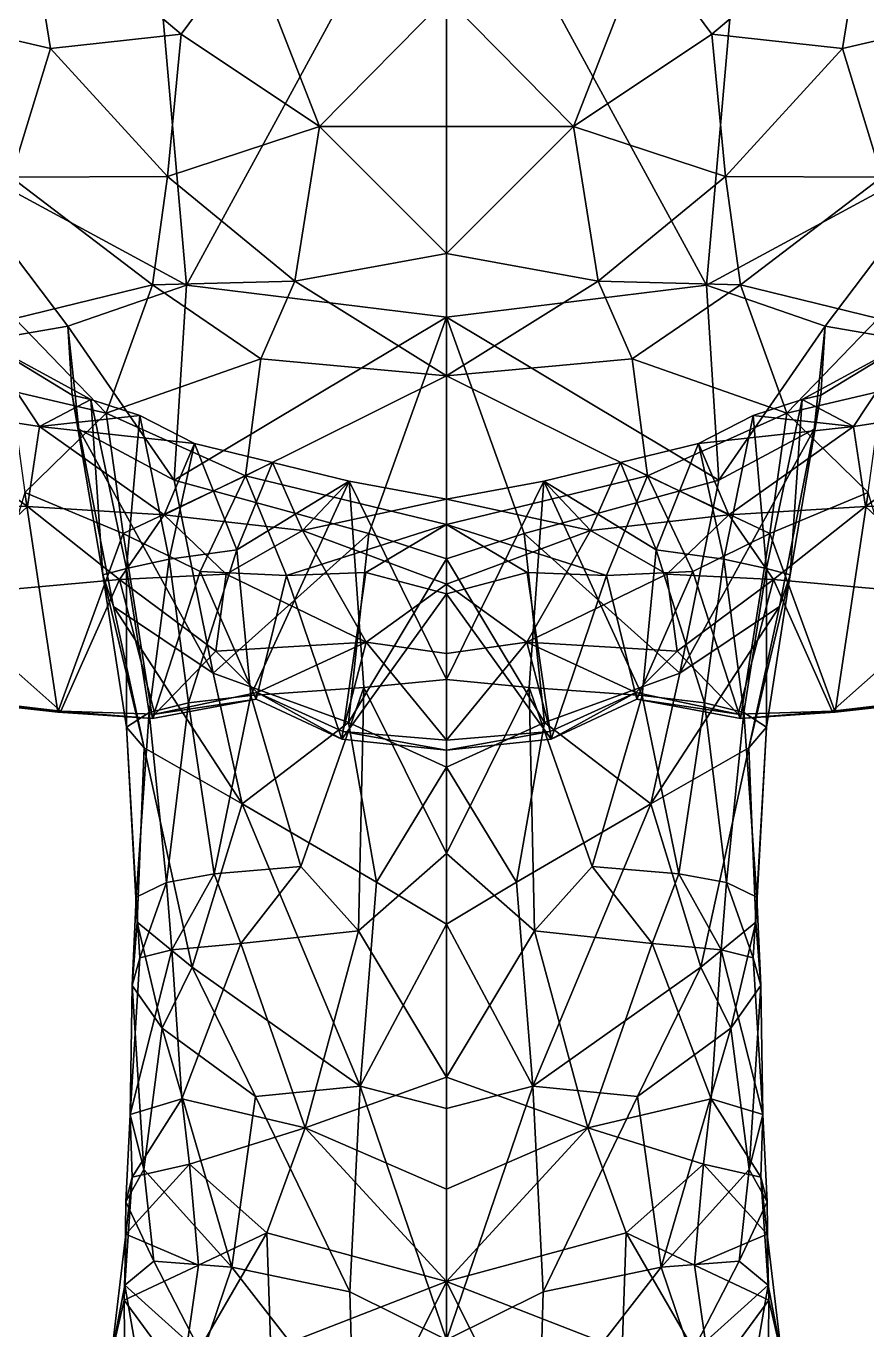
# Model space of a CAD drawing. Extents: x -0.35 to 0.35, y -0.7 to 0.63.
# Drawn here: x -0.0841 to 0.0841, y -0.4748 to -0.214 of the extents above; entities that cross this region are included whole.
import ezdxf

# ---------------------------------------------------------------- set-up
doc = ezdxf.new("R2010")
doc.units = 0
doc.layers.add('TORTOISE$LWO', color=1, linetype='CONTINUOUS')

msp = doc.modelspace()

# ---------------------------------------------------------------- linework, layer by layer
at = {"layer": 'TORTOISE$LWO'}
for points in [[(-0.10266, -0.23844, 0.26865), (-0.13379, -0.14925, 0.21546), (-0.06068, -0.1669, 0.19473)], [(0.13379, -0.14925, 0.21546), (0.10266, -0.23844, 0.26865), (0.06068, -0.1669, 0.19473)], [(-0.06068, -0.1669, 0.19473), (-0.052, -0.26586, 0.25119), (-0.10266, -0.23844, 0.26865)], [(0, -0.17033, 0.18612), (-0.052, -0.26586, 0.25119), (-0.06068, -0.1669, 0.19473)], [(0.052, -0.26586, 0.25119), (0, -0.17033, 0.18612), (0.06068, -0.1669, 0.19473)], [(0.052, -0.26586, 0.25119), (0.06068, -0.1669, 0.19473), (0.10266, -0.23844, 0.26865)], [(0, -0.27225, 0.23874), (-0.052, -0.26586, 0.25119), (0, -0.17033, 0.18612)], [(0.052, -0.26586, 0.25119), (0, -0.27225, 0.23874), (0, -0.17033, 0.18612)], [(-0.08382, -0.18961, 0.64065), (-0.09958, -0.21375, 0.61843), (-0.07915, -0.21852, 0.62466)], [(-0.03964, -0.19754, 0.65269), (-0.08382, -0.18961, 0.64065), (-0.05307, -0.21563, 0.63702)], [(-0.08382, -0.18961, 0.64065), (-0.07915, -0.21852, 0.62466), (-0.05307, -0.21563, 0.63702)], [(0.08382, -0.18961, 0.64065), (0.03964, -0.19754, 0.65269), (0.05307, -0.21563, 0.63702)], [(0.07915, -0.21852, 0.62466), (0.08382, -0.18961, 0.64065), (0.05307, -0.21563, 0.63702)], [(0.09958, -0.21375, 0.61843), (0.08382, -0.18961, 0.64065), (0.07915, -0.21852, 0.62466)], [(-0.03964, -0.19754, 0.65269), (-0.05307, -0.21563, 0.63702), (-0.0254, -0.23411, 0.63404)], [(0, -0.20834, 0.64884), (-0.03964, -0.19754, 0.65269), (-0.0254, -0.23411, 0.63404)], [(0.03964, -0.19754, 0.65269), (0, -0.20834, 0.64884), (0.0254, -0.23411, 0.63404)], [(0.05307, -0.21563, 0.63702), (0.03964, -0.19754, 0.65269), (0.0254, -0.23411, 0.63404)], [(0, -0.23414, 0.63459), (0, -0.20834, 0.64884), (-0.0254, -0.23411, 0.63404)], [(0, -0.20834, 0.64884), (0, -0.23414, 0.63459), (0.0254, -0.23411, 0.63404)], [(-0.07915, -0.21852, 0.62466), (-0.09958, -0.21375, 0.61843), (-0.08702, -0.24424, 0.59881)], [(0.09958, -0.21375, 0.61843), (0.07915, -0.21852, 0.62466), (0.08702, -0.24424, 0.59881)], [(-0.07915, -0.21852, 0.62466), (-0.0558, -0.24414, 0.61752), (-0.05307, -0.21563, 0.63702)], [(-0.05307, -0.21563, 0.63702), (-0.0558, -0.24414, 0.61752), (-0.0254, -0.23411, 0.63404)], [(0.0558, -0.24414, 0.61752), (0.05307, -0.21563, 0.63702), (0.0254, -0.23411, 0.63404)], [(0.0558, -0.24414, 0.61752), (0.07915, -0.21852, 0.62466), (0.05307, -0.21563, 0.63702)], [(-0.0558, -0.24414, 0.61752), (-0.07915, -0.21852, 0.62466), (-0.08702, -0.24424, 0.59881)], [(0.07915, -0.21852, 0.62466), (0.0558, -0.24414, 0.61752), (0.08702, -0.24424, 0.59881)], [(-0.0558, -0.24414, 0.61752), (-0.0303, -0.26506, 0.61557), (-0.0254, -0.23411, 0.63404)], [(-0.0254, -0.23411, 0.63404), (-0.0303, -0.26506, 0.61557), (0, -0.2595, 0.62455)], [(0, -0.23414, 0.63459), (-0.0254, -0.23411, 0.63404), (0, -0.2595, 0.62455)], [(0.0254, -0.23411, 0.63404), (0, -0.23414, 0.63459), (0, -0.2595, 0.62455)], [(0.0303, -0.26506, 0.61557), (0.0254, -0.23411, 0.63404), (0, -0.2595, 0.62455)], [(0.0303, -0.26506, 0.61557), (0.0558, -0.24414, 0.61752), (0.0254, -0.23411, 0.63404)], [(-0.10266, -0.23844, 0.26865), (-0.07569, -0.27407, 0.27434), (-0.09273, -0.27699, 0.32282)], [(-0.052, -0.26586, 0.25119), (-0.07569, -0.27407, 0.27434), (-0.10266, -0.23844, 0.26865)], [(0.07569, -0.27407, 0.27434), (0.052, -0.26586, 0.25119), (0.10266, -0.23844, 0.26865)], [(0.07569, -0.27407, 0.27434), (0.10266, -0.23844, 0.26865), (0.09273, -0.27699, 0.32282)], [(-0.08702, -0.24424, 0.59881), (-0.05879, -0.2658, 0.59727), (-0.0558, -0.24414, 0.61752)], [(-0.08628, -0.27251, 0.56502), (-0.05879, -0.2658, 0.59727), (-0.08702, -0.24424, 0.59881)], [(-0.05879, -0.2658, 0.59727), (-0.0303, -0.26506, 0.61557), (-0.0558, -0.24414, 0.61752)], [(0.0303, -0.26506, 0.61557), (0.05879, -0.2658, 0.59727), (0.0558, -0.24414, 0.61752)], [(0.05879, -0.2658, 0.59727), (0.08702, -0.24424, 0.59881), (0.0558, -0.24414, 0.61752)], [(0.05879, -0.2658, 0.59727), (0.08628, -0.27251, 0.56502), (0.08702, -0.24424, 0.59881)], [(0, -0.28401, 0.60489), (0, -0.2595, 0.62455), (-0.0303, -0.26506, 0.61557)], [(0, -0.2595, 0.62455), (0, -0.28401, 0.60489), (0.0303, -0.26506, 0.61557)], [(-0.06802, -0.29144, 0.56329), (-0.05879, -0.2658, 0.59727), (-0.08628, -0.27251, 0.56502)], [(-0.07569, -0.27407, 0.27434), (-0.052, -0.26586, 0.25119), (-0.05447, -0.30484, 0.26212)], [(-0.05879, -0.2658, 0.59727), (-0.06802, -0.29144, 0.56329), (-0.03713, -0.28058, 0.59886)], [(-0.05879, -0.2658, 0.59727), (-0.03713, -0.28058, 0.59886), (-0.0303, -0.26506, 0.61557)], [(-0.052, -0.26586, 0.25119), (0, -0.27225, 0.23874), (-0.05447, -0.30484, 0.26212)], [(-0.03713, -0.28058, 0.59886), (0, -0.28401, 0.60489), (-0.0303, -0.26506, 0.61557)], [(0, -0.28401, 0.60489), (0.03713, -0.28058, 0.59886), (0.0303, -0.26506, 0.61557)], [(0, -0.27225, 0.23874), (0.052, -0.26586, 0.25119), (0.05447, -0.30484, 0.26212)], [(0.03713, -0.28058, 0.59886), (0.05879, -0.2658, 0.59727), (0.0303, -0.26506, 0.61557)], [(0.06802, -0.29144, 0.56329), (0.05879, -0.2658, 0.59727), (0.03713, -0.28058, 0.59886)], [(0.052, -0.26586, 0.25119), (0.07569, -0.27407, 0.27434), (0.05447, -0.30484, 0.26212)], [(0.05879, -0.2658, 0.59727), (0.06802, -0.29144, 0.56329), (0.08628, -0.27251, 0.56502)], [(-0.08712, -0.28695, 0.54735), (-0.06802, -0.29144, 0.56329), (-0.08628, -0.27251, 0.56502)], [(-0.01556, -0.3155, 0.24937), (-0.05447, -0.30484, 0.26212), (0, -0.27225, 0.23874)], [(0, -0.32055, 0.24472), (-0.01556, -0.3155, 0.24937), (0, -0.27225, 0.23874)], [(0.01556, -0.3155, 0.24937), (0, -0.32055, 0.24472), (0, -0.27225, 0.23874)], [(0.05447, -0.30484, 0.26212), (0.01556, -0.3155, 0.24937), (0, -0.27225, 0.23874)], [(0.06802, -0.29144, 0.56329), (0.08712, -0.28695, 0.54735), (0.08628, -0.27251, 0.56502)], [(-0.07569, -0.27407, 0.27434), (-0.07483, -0.28783, 0.30628), (-0.09273, -0.27699, 0.32282)], [(-0.07483, -0.28783, 0.30628), (-0.07569, -0.27407, 0.27434), (-0.07354, -0.29462, 0.28386)], [(-0.07354, -0.29462, 0.28386), (-0.07569, -0.27407, 0.27434), (-0.05447, -0.30484, 0.26212)], [(0.07569, -0.27407, 0.27434), (0.07354, -0.29462, 0.28386), (0.05447, -0.30484, 0.26212)], [(0.07569, -0.27407, 0.27434), (0.07483, -0.28783, 0.30628), (0.07354, -0.29462, 0.28386)], [(0.07483, -0.28783, 0.30628), (0.07569, -0.27407, 0.27434), (0.09273, -0.27699, 0.32282)], [(-0.11224, -0.28939, 0.41457), (-0.09273, -0.27699, 0.32282), (-0.08139, -0.29409, 0.37698)], [(-0.09273, -0.27699, 0.32282), (-0.07109, -0.2887, 0.33071), (-0.08139, -0.29409, 0.37698)], [(-0.07483, -0.28783, 0.30628), (-0.07109, -0.2887, 0.33071), (-0.09273, -0.27699, 0.32282)], [(0.07109, -0.2887, 0.33071), (0.09273, -0.27699, 0.32282), (0.08139, -0.29409, 0.37698)], [(0.07109, -0.2887, 0.33071), (0.07483, -0.28783, 0.30628), (0.09273, -0.27699, 0.32282)], [(0.09273, -0.27699, 0.32282), (0.11224, -0.28939, 0.41457), (0.08139, -0.29409, 0.37698)], [(-0.04017, -0.30395, 0.57097), (-0.03713, -0.28058, 0.59886), (-0.06802, -0.29144, 0.56329)], [(-0.03713, -0.28058, 0.59886), (-0.04017, -0.30395, 0.57097), (0, -0.28401, 0.60489)], [(0.04017, -0.30395, 0.57097), (0.03713, -0.28058, 0.59886), (0, -0.28401, 0.60489)], [(0.03713, -0.28058, 0.59886), (0.04017, -0.30395, 0.57097), (0.06802, -0.29144, 0.56329)], [(-0.04017, -0.30395, 0.57097), (0, -0.3137, 0.56643), (0, -0.28401, 0.60489)], [(0, -0.3137, 0.56643), (0.04017, -0.30395, 0.57097), (0, -0.28401, 0.60489)], [(-0.0838, -0.31008, 0.46869), (-0.13209, -0.30926, 0.47802), (-0.11224, -0.28939, 0.41457)], [(-0.08139, -0.29409, 0.37698), (-0.0838, -0.31008, 0.46869), (-0.11224, -0.28939, 0.41457)], [(-0.06802, -0.29144, 0.56329), (-0.08712, -0.28695, 0.54735), (-0.08431, -0.3073, 0.54108)], [(-0.07109, -0.2887, 0.33071), (-0.06134, -0.29194, 0.36776), (-0.08139, -0.29409, 0.37698)], [(-0.07483, -0.28783, 0.30628), (-0.06872, -0.3238, 0.33914), (-0.07109, -0.2887, 0.33071)], [(-0.07354, -0.29462, 0.28386), (-0.06657, -0.33009, 0.31349), (-0.07483, -0.28783, 0.30628)], [(-0.06657, -0.33009, 0.31349), (-0.06872, -0.3238, 0.33914), (-0.07483, -0.28783, 0.30628)], [(-0.06134, -0.29194, 0.36776), (-0.07109, -0.2887, 0.33071), (-0.06397, -0.32253, 0.36399)], [(-0.06872, -0.3238, 0.33914), (-0.06397, -0.32253, 0.36399), (-0.07109, -0.2887, 0.33071)], [(0.06134, -0.29194, 0.36776), (0.07109, -0.2887, 0.33071), (0.08139, -0.29409, 0.37698)], [(0.07109, -0.2887, 0.33071), (0.06134, -0.29194, 0.36776), (0.06397, -0.32253, 0.36399)], [(0.06397, -0.32253, 0.36399), (0.06872, -0.3238, 0.33914), (0.07109, -0.2887, 0.33071)], [(0.06657, -0.33009, 0.31349), (0.07354, -0.29462, 0.28386), (0.07483, -0.28783, 0.30628)], [(0.06872, -0.3238, 0.33914), (0.06657, -0.33009, 0.31349), (0.07483, -0.28783, 0.30628)], [(0.08712, -0.28695, 0.54735), (0.06802, -0.29144, 0.56329), (0.08431, -0.3073, 0.54108)], [(0.06872, -0.3238, 0.33914), (0.07483, -0.28783, 0.30628), (0.07109, -0.2887, 0.33071)], [(0.0838, -0.31008, 0.46869), (0.08139, -0.29409, 0.37698), (0.11224, -0.28939, 0.41457)], [(0.13209, -0.30926, 0.47802), (0.0838, -0.31008, 0.46869), (0.11224, -0.28939, 0.41457)], [(-0.06462, -0.31551, 0.54933), (-0.06802, -0.29144, 0.56329), (-0.08431, -0.3073, 0.54108)], [(-0.06134, -0.29194, 0.36776), (-0.05042, -0.29751, 0.38829), (-0.08139, -0.29409, 0.37698)], [(-0.06802, -0.29144, 0.56329), (-0.06462, -0.31551, 0.54933), (-0.04017, -0.30395, 0.57097)], [(-0.05546, -0.32062, 0.38788), (-0.06134, -0.29194, 0.36776), (-0.06397, -0.32253, 0.36399)], [(-0.05042, -0.29751, 0.38829), (-0.06134, -0.29194, 0.36776), (-0.05546, -0.32062, 0.38788)], [(0.06462, -0.31551, 0.54933), (0.06802, -0.29144, 0.56329), (0.04017, -0.30395, 0.57097)], [(0.05042, -0.29751, 0.38829), (0.06134, -0.29194, 0.36776), (0.08139, -0.29409, 0.37698)], [(0.06134, -0.29194, 0.36776), (0.05042, -0.29751, 0.38829), (0.05546, -0.32062, 0.38788)], [(0.06134, -0.29194, 0.36776), (0.05546, -0.32062, 0.38788), (0.06397, -0.32253, 0.36399)], [(0.06802, -0.29144, 0.56329), (0.06462, -0.31551, 0.54933), (0.08431, -0.3073, 0.54108)], [(-0.0838, -0.31008, 0.46869), (-0.08139, -0.29409, 0.37698), (-0.05642, -0.31179, 0.45756)], [(-0.05642, -0.31179, 0.45756), (-0.08139, -0.29409, 0.37698), (-0.05042, -0.29751, 0.38829)], [(-0.05447, -0.30484, 0.26212), (-0.04666, -0.34344, 0.28768), (-0.07354, -0.29462, 0.28386)], [(-0.04666, -0.34344, 0.28768), (-0.06657, -0.33009, 0.31349), (-0.07354, -0.29462, 0.28386)], [(0.04666, -0.34344, 0.28768), (0.05447, -0.30484, 0.26212), (0.07354, -0.29462, 0.28386)], [(0.06657, -0.33009, 0.31349), (0.04666, -0.34344, 0.28768), (0.07354, -0.29462, 0.28386)], [(0.08139, -0.29409, 0.37698), (0.05642, -0.31179, 0.45756), (0.05042, -0.29751, 0.38829)], [(0.08139, -0.29409, 0.37698), (0.0838, -0.31008, 0.46869), (0.05642, -0.31179, 0.45756)], [(-0.05042, -0.29751, 0.38829), (-0.03481, -0.3013, 0.40229), (-0.05642, -0.31179, 0.45756)], [(-0.04195, -0.31878, 0.40459), (-0.05042, -0.29751, 0.38829), (-0.05546, -0.32062, 0.38788)], [(-0.03481, -0.3013, 0.40229), (-0.05042, -0.29751, 0.38829), (-0.04195, -0.31878, 0.40459)], [(0.03481, -0.3013, 0.40229), (0.05042, -0.29751, 0.38829), (0.05642, -0.31179, 0.45756)], [(0.05042, -0.29751, 0.38829), (0.03481, -0.3013, 0.40229), (0.04195, -0.31878, 0.40459)], [(0.05042, -0.29751, 0.38829), (0.04195, -0.31878, 0.40459), (0.05546, -0.32062, 0.38788)], [(-0.03481, -0.3013, 0.40229), (-0.0288, -0.31493, 0.44821), (-0.05642, -0.31179, 0.45756)], [(-0.01946, -0.30503, 0.40949), (-0.03481, -0.3013, 0.40229), (-0.04195, -0.31878, 0.40459)], [(-0.03481, -0.3013, 0.40229), (-0.01946, -0.30503, 0.40949), (-0.0288, -0.31493, 0.44821)], [(0.01946, -0.30503, 0.40949), (0.03481, -0.3013, 0.40229), (0.0288, -0.31493, 0.44821)], [(0.03481, -0.3013, 0.40229), (0.01946, -0.30503, 0.40949), (0.04195, -0.31878, 0.40459)], [(0.0288, -0.31493, 0.44821), (0.03481, -0.3013, 0.40229), (0.05642, -0.31179, 0.45756)], [(-0.04924, -0.32309, 0.54923), (-0.04017, -0.30395, 0.57097), (-0.06462, -0.31551, 0.54933)], [(-0.05447, -0.30484, 0.26212), (-0.01556, -0.3155, 0.24937), (-0.04666, -0.34344, 0.28768)], [(-0.04924, -0.32309, 0.54923), (-0.032, -0.32389, 0.55079), (-0.04017, -0.30395, 0.57097)], [(-0.04195, -0.31878, 0.40459), (-0.03912, -0.34792, 0.42023), (-0.01946, -0.30503, 0.40949)], [(0, -0.3137, 0.56643), (-0.04017, -0.30395, 0.57097), (-0.032, -0.32389, 0.55079)], [(-0.03912, -0.34792, 0.42023), (-0.01652, -0.34629, 0.42637), (-0.01946, -0.30503, 0.40949)], [(-0.01946, -0.30503, 0.40949), (0, -0.30865, 0.41127), (-0.0288, -0.31493, 0.44821)], [(0, -0.30865, 0.41127), (-0.01946, -0.30503, 0.40949), (0, -0.34468, 0.42593)], [(-0.01652, -0.34629, 0.42637), (0, -0.34468, 0.42593), (-0.01946, -0.30503, 0.40949)], [(0.04017, -0.30395, 0.57097), (0, -0.3137, 0.56643), (0.032, -0.32389, 0.55079)], [(0, -0.30865, 0.41127), (0.01946, -0.30503, 0.40949), (0.0288, -0.31493, 0.44821)], [(0.01946, -0.30503, 0.40949), (0, -0.30865, 0.41127), (0, -0.34468, 0.42593)], [(0, -0.34468, 0.42593), (0.01652, -0.34629, 0.42637), (0.01946, -0.30503, 0.40949)], [(0.01556, -0.3155, 0.24937), (0.05447, -0.30484, 0.26212), (0.04666, -0.34344, 0.28768)], [(0.01652, -0.34629, 0.42637), (0.03912, -0.34792, 0.42023), (0.01946, -0.30503, 0.40949)], [(0.03912, -0.34792, 0.42023), (0.04195, -0.31878, 0.40459), (0.01946, -0.30503, 0.40949)], [(0.032, -0.32389, 0.55079), (0.04924, -0.32309, 0.54923), (0.04017, -0.30395, 0.57097)], [(0.04017, -0.30395, 0.57097), (0.04924, -0.32309, 0.54923), (0.06462, -0.31551, 0.54933)], [(-0.09688, -0.34909, 0.52741), (-0.07774, -0.35122, 0.53107), (-0.08431, -0.3073, 0.54108)], [(-0.08431, -0.3073, 0.54108), (-0.07774, -0.35122, 0.53107), (-0.06462, -0.31551, 0.54933)], [(0.07774, -0.35122, 0.53107), (0.08431, -0.3073, 0.54108), (0.06462, -0.31551, 0.54933)], [(0.07774, -0.35122, 0.53107), (0.09688, -0.34909, 0.52741), (0.08431, -0.3073, 0.54108)], [(-0.0838, -0.31008, 0.46869), (-0.10299, -0.32809, 0.50198), (-0.13209, -0.30926, 0.47802)], [(-0.06538, -0.32471, 0.49299), (-0.10299, -0.32809, 0.50198), (-0.0838, -0.31008, 0.46869)], [(-0.05642, -0.31179, 0.45756), (-0.06538, -0.32471, 0.49299), (-0.0838, -0.31008, 0.46869)], [(0, -0.30865, 0.41127), (0, -0.32566, 0.4639), (-0.0288, -0.31493, 0.44821)], [(0, -0.32566, 0.4639), (0, -0.30865, 0.41127), (0.0288, -0.31493, 0.44821)], [(0.06538, -0.32471, 0.49299), (0.05642, -0.31179, 0.45756), (0.0838, -0.31008, 0.46869)], [(0.10299, -0.32809, 0.50198), (0.06538, -0.32471, 0.49299), (0.0838, -0.31008, 0.46869)], [(0.10299, -0.32809, 0.50198), (0.0838, -0.31008, 0.46869), (0.13209, -0.30926, 0.47802)], [(-0.06538, -0.32471, 0.49299), (-0.05642, -0.31179, 0.45756), (-0.04403, -0.32367, 0.4837)], [(-0.05642, -0.31179, 0.45756), (-0.0288, -0.31493, 0.44821), (-0.04403, -0.32367, 0.4837)], [(0.0288, -0.31493, 0.44821), (0.05642, -0.31179, 0.45756), (0.04403, -0.32367, 0.4837)], [(0.05642, -0.31179, 0.45756), (0.06538, -0.32471, 0.49299), (0.04403, -0.32367, 0.4837)], [(-0.06462, -0.31551, 0.54933), (-0.07774, -0.35122, 0.53107), (-0.05878, -0.35252, 0.53243)], [(-0.04924, -0.32309, 0.54923), (-0.06462, -0.31551, 0.54933), (-0.05878, -0.35252, 0.53243)], [(-0.01958, -0.3533, 0.27553), (-0.04666, -0.34344, 0.28768), (-0.01556, -0.3155, 0.24937)], [(-0.01607, -0.33721, 0.49528), (-0.04403, -0.32367, 0.4837), (-0.0288, -0.31493, 0.44821)], [(-0.032, -0.32389, 0.55079), (-0.01614, -0.32331, 0.5509), (0, -0.3137, 0.56643)], [(0, -0.32566, 0.4639), (-0.01607, -0.33721, 0.49528), (-0.0288, -0.31493, 0.44821)], [(-0.01556, -0.3155, 0.24937), (0, -0.32055, 0.24472), (-0.01958, -0.3533, 0.27553)], [(0, -0.32755, 0.54125), (0, -0.3137, 0.56643), (-0.01614, -0.32331, 0.5509)], [(0.01614, -0.32331, 0.5509), (0.032, -0.32389, 0.55079), (0, -0.3137, 0.56643)], [(0, -0.3137, 0.56643), (0, -0.32755, 0.54125), (0.01614, -0.32331, 0.5509)], [(0.01607, -0.33721, 0.49528), (0, -0.32566, 0.4639), (0.0288, -0.31493, 0.44821)], [(0, -0.32055, 0.24472), (0.01556, -0.3155, 0.24937), (0.01958, -0.3533, 0.27553)], [(0.04666, -0.34344, 0.28768), (0.01958, -0.3533, 0.27553), (0.01556, -0.3155, 0.24937)], [(0.04403, -0.32367, 0.4837), (0.01607, -0.33721, 0.49528), (0.0288, -0.31493, 0.44821)], [(0.06462, -0.31551, 0.54933), (0.04924, -0.32309, 0.54923), (0.05878, -0.35252, 0.53243)], [(0.07774, -0.35122, 0.53107), (0.06462, -0.31551, 0.54933), (0.05878, -0.35252, 0.53243)], [(-0.06397, -0.32253, 0.36399), (-0.05946, -0.3513, 0.38503), (-0.05546, -0.32062, 0.38788)], [(-0.05946, -0.3513, 0.38503), (-0.05159, -0.3494, 0.40648), (-0.05546, -0.32062, 0.38788)], [(-0.05546, -0.32062, 0.38788), (-0.05159, -0.3494, 0.40648), (-0.04195, -0.31878, 0.40459)], [(-0.05159, -0.3494, 0.40648), (-0.03912, -0.34792, 0.42023), (-0.04195, -0.31878, 0.40459)], [(0, -0.36226, 0.26936), (-0.01958, -0.3533, 0.27553), (0, -0.32055, 0.24472)], [(0.01958, -0.3533, 0.27553), (0, -0.36226, 0.26936), (0, -0.32055, 0.24472)], [(0.03912, -0.34792, 0.42023), (0.05159, -0.3494, 0.40648), (0.04195, -0.31878, 0.40459)], [(0.05159, -0.3494, 0.40648), (0.05546, -0.32062, 0.38788), (0.04195, -0.31878, 0.40459)], [(0.05159, -0.3494, 0.40648), (0.05946, -0.3513, 0.38503), (0.05546, -0.32062, 0.38788)], [(0.05946, -0.3513, 0.38503), (0.06397, -0.32253, 0.36399), (0.05546, -0.32062, 0.38788)], [(-0.06872, -0.3238, 0.33914), (-0.06396, -0.35426, 0.36217), (-0.06397, -0.32253, 0.36399)], [(-0.06396, -0.35426, 0.36217), (-0.05946, -0.3513, 0.38503), (-0.06397, -0.32253, 0.36399)], [(-0.03807, -0.34861, 0.53164), (-0.04924, -0.32309, 0.54923), (-0.05878, -0.35252, 0.53243)], [(-0.032, -0.32389, 0.55079), (-0.04924, -0.32309, 0.54923), (-0.03807, -0.34861, 0.53164)], [(-0.032, -0.32389, 0.55079), (-0.02091, -0.35663, 0.52796), (-0.01614, -0.32331, 0.5509)], [(-0.01614, -0.32331, 0.5509), (-0.02091, -0.35663, 0.52796), (0, -0.32755, 0.54125)], [(0.02091, -0.35663, 0.52796), (0.01614, -0.32331, 0.5509), (0, -0.32755, 0.54125)], [(0.02091, -0.35663, 0.52796), (0.032, -0.32389, 0.55079), (0.01614, -0.32331, 0.5509)], [(0.04924, -0.32309, 0.54923), (0.032, -0.32389, 0.55079), (0.03807, -0.34861, 0.53164)], [(0.04924, -0.32309, 0.54923), (0.03807, -0.34861, 0.53164), (0.05878, -0.35252, 0.53243)], [(0.05946, -0.3513, 0.38503), (0.06396, -0.35426, 0.36217), (0.06397, -0.32253, 0.36399)], [(0.06396, -0.35426, 0.36217), (0.06872, -0.3238, 0.33914), (0.06397, -0.32253, 0.36399)], [(-0.10299, -0.32809, 0.50198), (-0.06538, -0.32471, 0.49299), (-0.07709, -0.35105, 0.52113)], [(-0.07709, -0.35105, 0.52113), (-0.06538, -0.32471, 0.49299), (-0.05833, -0.35163, 0.52188)], [(-0.06657, -0.33009, 0.31349), (-0.06047, -0.35837, 0.34015), (-0.06872, -0.3238, 0.33914)], [(-0.06047, -0.35837, 0.34015), (-0.06396, -0.35426, 0.36217), (-0.06872, -0.3238, 0.33914)], [(-0.04403, -0.32367, 0.4837), (-0.0461, -0.33902, 0.50827), (-0.06538, -0.32471, 0.49299)], [(-0.06538, -0.32471, 0.49299), (-0.0461, -0.33902, 0.50827), (-0.05833, -0.35163, 0.52188)], [(-0.01607, -0.33721, 0.49528), (-0.0461, -0.33902, 0.50827), (-0.04403, -0.32367, 0.4837)], [(-0.03807, -0.34861, 0.53164), (-0.02091, -0.35663, 0.52796), (-0.032, -0.32389, 0.55079)], [(0, -0.32566, 0.4639), (0, -0.33948, 0.49053), (-0.01607, -0.33721, 0.49528)], [(0, -0.33948, 0.49053), (0, -0.32566, 0.4639), (0.01607, -0.33721, 0.49528)], [(0.0461, -0.33902, 0.50827), (0.01607, -0.33721, 0.49528), (0.04403, -0.32367, 0.4837)], [(0.02091, -0.35663, 0.52796), (0.03807, -0.34861, 0.53164), (0.032, -0.32389, 0.55079)], [(0.0461, -0.33902, 0.50827), (0.04403, -0.32367, 0.4837), (0.06538, -0.32471, 0.49299)], [(0.0461, -0.33902, 0.50827), (0.06538, -0.32471, 0.49299), (0.05833, -0.35163, 0.52188)], [(0.06538, -0.32471, 0.49299), (0.07709, -0.35105, 0.52113), (0.05833, -0.35163, 0.52188)], [(0.06047, -0.35837, 0.34015), (0.06657, -0.33009, 0.31349), (0.06872, -0.3238, 0.33914)], [(0.06396, -0.35426, 0.36217), (0.06047, -0.35837, 0.34015), (0.06872, -0.3238, 0.33914)], [(0.06538, -0.32471, 0.49299), (0.10299, -0.32809, 0.50198), (0.07709, -0.35105, 0.52113)], [(-0.09575, -0.34887, 0.517), (-0.10299, -0.32809, 0.50198), (-0.07709, -0.35105, 0.52113)], [(0, -0.32755, 0.54125), (-0.02091, -0.35663, 0.52796), (0, -0.35887, 0.52258)], [(0.02091, -0.35663, 0.52796), (0, -0.32755, 0.54125), (0, -0.35887, 0.52258)], [(0.10299, -0.32809, 0.50198), (0.09575, -0.34887, 0.517), (0.07709, -0.35105, 0.52113)], [(-0.04666, -0.34344, 0.28768), (-0.04087, -0.36959, 0.31168), (-0.06657, -0.33009, 0.31349)], [(-0.04087, -0.36959, 0.31168), (-0.06047, -0.35837, 0.34015), (-0.06657, -0.33009, 0.31349)], [(0.04087, -0.36959, 0.31168), (0.04666, -0.34344, 0.28768), (0.06657, -0.33009, 0.31349)], [(0.06047, -0.35837, 0.34015), (0.04087, -0.36959, 0.31168), (0.06657, -0.33009, 0.31349)], [(-0.0461, -0.33902, 0.50827), (-0.01607, -0.33721, 0.49528), (-0.03787, -0.34733, 0.52112)], [(-0.03787, -0.34733, 0.52112), (-0.01607, -0.33721, 0.49528), (-0.02073, -0.35514, 0.51749)], [(0, -0.35683, 0.51196), (-0.02073, -0.35514, 0.51749), (-0.01607, -0.33721, 0.49528)], [(-0.01607, -0.33721, 0.49528), (0, -0.33948, 0.49053), (0, -0.35683, 0.51196)], [(0, -0.33948, 0.49053), (0.01607, -0.33721, 0.49528), (0, -0.35683, 0.51196)], [(0.02073, -0.35514, 0.51749), (0, -0.35683, 0.51196), (0.01607, -0.33721, 0.49528)], [(0.01607, -0.33721, 0.49528), (0.0461, -0.33902, 0.50827), (0.03787, -0.34733, 0.52112)], [(0.01607, -0.33721, 0.49528), (0.03787, -0.34733, 0.52112), (0.02073, -0.35514, 0.51749)], [(-0.03787, -0.34733, 0.52112), (-0.05833, -0.35163, 0.52188), (-0.0461, -0.33902, 0.50827)], [(0.05833, -0.35163, 0.52188), (0.03787, -0.34733, 0.52112), (0.0461, -0.33902, 0.50827)], [(-0.04666, -0.34344, 0.28768), (-0.01958, -0.3533, 0.27553), (-0.04087, -0.36959, 0.31168)], [(0.01958, -0.3533, 0.27553), (0.04666, -0.34344, 0.28768), (0.04087, -0.36959, 0.31168)], [(-0.01652, -0.34629, 0.42637), (-0.03912, -0.34792, 0.42023), (-0.02914, -0.38213, 0.4422)], [(-0.02914, -0.38213, 0.4422), (-0.01761, -0.395, 0.45378), (-0.01652, -0.34629, 0.42637)], [(-0.01652, -0.34629, 0.42637), (-0.01761, -0.395, 0.45378), (0, -0.37953, 0.44364)], [(0, -0.34468, 0.42593), (-0.01652, -0.34629, 0.42637), (0, -0.37953, 0.44364)], [(0.01652, -0.34629, 0.42637), (0, -0.34468, 0.42593), (0, -0.37953, 0.44364)], [(0.01761, -0.395, 0.45378), (0.01652, -0.34629, 0.42637), (0, -0.37953, 0.44364)], [(0.01761, -0.395, 0.45378), (0.02914, -0.38213, 0.4422), (0.01652, -0.34629, 0.42637)], [(0.03912, -0.34792, 0.42023), (0.01652, -0.34629, 0.42637), (0.02914, -0.38213, 0.4422)], [(-0.09575, -0.34887, 0.517), (-0.07709, -0.35105, 0.52113), (-0.09688, -0.34909, 0.52741)], [(-0.09688, -0.34909, 0.52741), (-0.07709, -0.35105, 0.52113), (-0.07774, -0.35122, 0.53107)], [(-0.05159, -0.3494, 0.40648), (-0.05946, -0.3513, 0.38503), (-0.05599, -0.38529, 0.41557)], [(-0.05878, -0.35252, 0.53243), (-0.05833, -0.35163, 0.52188), (-0.03807, -0.34861, 0.53164)], [(-0.05833, -0.35163, 0.52188), (-0.03787, -0.34733, 0.52112), (-0.03807, -0.34861, 0.53164)], [(-0.05159, -0.3494, 0.40648), (-0.05599, -0.38529, 0.41557), (-0.04643, -0.38358, 0.43271)], [(-0.03912, -0.34792, 0.42023), (-0.05159, -0.3494, 0.40648), (-0.04643, -0.38358, 0.43271)], [(-0.03912, -0.34792, 0.42023), (-0.04643, -0.38358, 0.43271), (-0.02914, -0.38213, 0.4422)], [(-0.03787, -0.34733, 0.52112), (-0.02091, -0.35663, 0.52796), (-0.03807, -0.34861, 0.53164)], [(-0.03787, -0.34733, 0.52112), (-0.02073, -0.35514, 0.51749), (-0.02091, -0.35663, 0.52796)], [(0.02073, -0.35514, 0.51749), (0.03787, -0.34733, 0.52112), (0.02091, -0.35663, 0.52796)], [(0.02091, -0.35663, 0.52796), (0.03787, -0.34733, 0.52112), (0.03807, -0.34861, 0.53164)], [(0.04643, -0.38358, 0.43271), (0.03912, -0.34792, 0.42023), (0.02914, -0.38213, 0.4422)], [(0.03787, -0.34733, 0.52112), (0.05833, -0.35163, 0.52188), (0.03807, -0.34861, 0.53164)], [(0.05833, -0.35163, 0.52188), (0.05878, -0.35252, 0.53243), (0.03807, -0.34861, 0.53164)], [(0.05159, -0.3494, 0.40648), (0.03912, -0.34792, 0.42023), (0.04643, -0.38358, 0.43271)], [(0.05599, -0.38529, 0.41557), (0.05159, -0.3494, 0.40648), (0.04643, -0.38358, 0.43271)], [(0.05946, -0.3513, 0.38503), (0.05159, -0.3494, 0.40648), (0.05599, -0.38529, 0.41557)], [(0.07709, -0.35105, 0.52113), (0.09575, -0.34887, 0.517), (0.09688, -0.34909, 0.52741)], [(0.07709, -0.35105, 0.52113), (0.09688, -0.34909, 0.52741), (0.07774, -0.35122, 0.53107)], [(-0.07709, -0.35105, 0.52113), (-0.05878, -0.35252, 0.53243), (-0.07774, -0.35122, 0.53107)], [(-0.07709, -0.35105, 0.52113), (-0.05833, -0.35163, 0.52188), (-0.05878, -0.35252, 0.53243)], [(-0.05946, -0.3513, 0.38503), (-0.06396, -0.35426, 0.36217), (-0.06202, -0.38827, 0.39337)], [(-0.05946, -0.3513, 0.38503), (-0.06202, -0.38827, 0.39337), (-0.05599, -0.38529, 0.41557)], [(0.06202, -0.38827, 0.39337), (0.05946, -0.3513, 0.38503), (0.05599, -0.38529, 0.41557)], [(0.05833, -0.35163, 0.52188), (0.07709, -0.35105, 0.52113), (0.05878, -0.35252, 0.53243)], [(0.05878, -0.35252, 0.53243), (0.07709, -0.35105, 0.52113), (0.07774, -0.35122, 0.53107)], [(0.06396, -0.35426, 0.36217), (0.05946, -0.3513, 0.38503), (0.06202, -0.38827, 0.39337)], [(-0.06396, -0.35426, 0.36217), (-0.06188, -0.39321, 0.37078), (-0.06202, -0.38827, 0.39337)], [(-0.06396, -0.35426, 0.36217), (-0.06047, -0.35837, 0.34015), (-0.06188, -0.39321, 0.37078)], [(-0.01402, -0.38521, 0.29331), (-0.04087, -0.36959, 0.31168), (-0.01958, -0.3533, 0.27553)], [(-0.01958, -0.3533, 0.27553), (0, -0.36226, 0.26936), (-0.01402, -0.38521, 0.29331)], [(0, -0.36226, 0.26936), (0.01958, -0.3533, 0.27553), (0.01402, -0.38521, 0.29331)], [(0.04087, -0.36959, 0.31168), (0.01402, -0.38521, 0.29331), (0.01958, -0.3533, 0.27553)], [(0.06047, -0.35837, 0.34015), (0.06396, -0.35426, 0.36217), (0.06188, -0.39321, 0.37078)], [(0.06188, -0.39321, 0.37078), (0.06396, -0.35426, 0.36217), (0.06202, -0.38827, 0.39337)], [(-0.02091, -0.35663, 0.52796), (-0.02073, -0.35514, 0.51749), (0, -0.35887, 0.52258)], [(-0.02073, -0.35514, 0.51749), (0, -0.35683, 0.51196), (0, -0.35887, 0.52258)], [(0.02073, -0.35514, 0.51749), (0.02091, -0.35663, 0.52796), (0, -0.35887, 0.52258)], [(0, -0.35683, 0.51196), (0.02073, -0.35514, 0.51749), (0, -0.35887, 0.52258)], [(-0.06047, -0.35837, 0.34015), (-0.05088, -0.40227, 0.34806), (-0.06188, -0.39321, 0.37078)], [(-0.06047, -0.35837, 0.34015), (-0.04087, -0.36959, 0.31168), (-0.05088, -0.40227, 0.34806)], [(0.04087, -0.36959, 0.31168), (0.06047, -0.35837, 0.34015), (0.05088, -0.40227, 0.34806)], [(0.05088, -0.40227, 0.34806), (0.06047, -0.35837, 0.34015), (0.06188, -0.39321, 0.37078)], [(0, -0.39361, 0.2913), (-0.01402, -0.38521, 0.29331), (0, -0.36226, 0.26936)], [(0.01402, -0.38521, 0.29331), (0, -0.39361, 0.2913), (0, -0.36226, 0.26936)], [(-0.04087, -0.36959, 0.31168), (-0.01725, -0.42603, 0.32035), (-0.05088, -0.40227, 0.34806)], [(-0.04087, -0.36959, 0.31168), (-0.01402, -0.38521, 0.29331), (-0.01725, -0.42603, 0.32035)], [(0.01402, -0.38521, 0.29331), (0.04087, -0.36959, 0.31168), (0.01725, -0.42603, 0.32035)], [(0.01725, -0.42603, 0.32035), (0.04087, -0.36959, 0.31168), (0.05088, -0.40227, 0.34806)], [(-0.01761, -0.395, 0.45378), (0, -0.42423, 0.46785), (0, -0.37953, 0.44364)], [(0, -0.42423, 0.46785), (0.01761, -0.395, 0.45378), (0, -0.37953, 0.44364)], [(-0.02914, -0.38213, 0.4422), (-0.04643, -0.38358, 0.43271), (-0.04109, -0.39748, 0.44746)], [(-0.04109, -0.39748, 0.44746), (-0.01761, -0.395, 0.45378), (-0.02914, -0.38213, 0.4422)], [(0.01761, -0.395, 0.45378), (0.04109, -0.39748, 0.44746), (0.02914, -0.38213, 0.4422)], [(0.04643, -0.38358, 0.43271), (0.02914, -0.38213, 0.4422), (0.04109, -0.39748, 0.44746)], [(-0.05599, -0.38529, 0.41557), (-0.06202, -0.38827, 0.39337), (-0.06135, -0.40035, 0.41162)], [(-0.05599, -0.38529, 0.41557), (-0.06135, -0.40035, 0.41162), (-0.0549, -0.39879, 0.43144)], [(-0.04643, -0.38358, 0.43271), (-0.05599, -0.38529, 0.41557), (-0.0549, -0.39879, 0.43144)], [(-0.0549, -0.39879, 0.43144), (-0.04109, -0.39748, 0.44746), (-0.04643, -0.38358, 0.43271)], [(-0.01725, -0.42603, 0.32035), (-0.01402, -0.38521, 0.29331), (0, -0.39361, 0.2913)], [(0.01402, -0.38521, 0.29331), (0.01725, -0.42603, 0.32035), (0, -0.39361, 0.2913)], [(0.04109, -0.39748, 0.44746), (0.0549, -0.39879, 0.43144), (0.04643, -0.38358, 0.43271)], [(0.05599, -0.38529, 0.41557), (0.04643, -0.38358, 0.43271), (0.0549, -0.39879, 0.43144)], [(0.06135, -0.40035, 0.41162), (0.05599, -0.38529, 0.41557), (0.0549, -0.39879, 0.43144)], [(0.06202, -0.38827, 0.39337), (0.05599, -0.38529, 0.41557), (0.06135, -0.40035, 0.41162)], [(-0.06202, -0.38827, 0.39337), (-0.06188, -0.39321, 0.37078), (-0.06285, -0.40588, 0.39265)], [(-0.06202, -0.38827, 0.39337), (-0.06285, -0.40588, 0.39265), (-0.06135, -0.40035, 0.41162)], [(0.06285, -0.40588, 0.39265), (0.06202, -0.38827, 0.39337), (0.06135, -0.40035, 0.41162)], [(0.06188, -0.39321, 0.37078), (0.06202, -0.38827, 0.39337), (0.06285, -0.40588, 0.39265)], [(-0.05684, -0.41441, 0.36956), (-0.06285, -0.40588, 0.39265), (-0.06188, -0.39321, 0.37078)], [(-0.06188, -0.39321, 0.37078), (-0.05088, -0.40227, 0.34806), (-0.05684, -0.41441, 0.36956)], [(0, -0.39361, 0.2913), (0, -0.43049, 0.31155), (-0.01725, -0.42603, 0.32035)], [(0, -0.43049, 0.31155), (0, -0.39361, 0.2913), (0.01725, -0.42603, 0.32035)], [(0.05088, -0.40227, 0.34806), (0.06188, -0.39321, 0.37078), (0.05684, -0.41441, 0.36956)], [(0.06285, -0.40588, 0.39265), (0.05684, -0.41441, 0.36956), (0.06188, -0.39321, 0.37078)], [(-0.04109, -0.39748, 0.44746), (-0.02827, -0.43438, 0.4701), (-0.01761, -0.395, 0.45378)], [(-0.01761, -0.395, 0.45378), (-0.02827, -0.43438, 0.4701), (0, -0.42423, 0.46785)], [(0.02827, -0.43438, 0.4701), (0.01761, -0.395, 0.45378), (0, -0.42423, 0.46785)], [(0.02827, -0.43438, 0.4701), (0.04109, -0.39748, 0.44746), (0.01761, -0.395, 0.45378)], [(-0.05291, -0.42858, 0.44942), (-0.0549, -0.39879, 0.43144), (-0.06324, -0.43169, 0.42211)], [(-0.06324, -0.43169, 0.42211), (-0.0549, -0.39879, 0.43144), (-0.06135, -0.40035, 0.41162)], [(-0.04109, -0.39748, 0.44746), (-0.0549, -0.39879, 0.43144), (-0.05291, -0.42858, 0.44942)], [(-0.05291, -0.42858, 0.44942), (-0.02827, -0.43438, 0.4701), (-0.04109, -0.39748, 0.44746)], [(0.02827, -0.43438, 0.4701), (0.05291, -0.42858, 0.44942), (0.04109, -0.39748, 0.44746)], [(0.0549, -0.39879, 0.43144), (0.04109, -0.39748, 0.44746), (0.05291, -0.42858, 0.44942)], [(0.0549, -0.39879, 0.43144), (0.05291, -0.42858, 0.44942), (0.06324, -0.43169, 0.42211)], [(0.0549, -0.39879, 0.43144), (0.06324, -0.43169, 0.42211), (0.06135, -0.40035, 0.41162)], [(-0.06324, -0.43169, 0.42211), (-0.06135, -0.40035, 0.41162), (-0.06285, -0.40588, 0.39265)], [(0.06135, -0.40035, 0.41162), (0.06324, -0.43169, 0.42211), (0.06285, -0.40588, 0.39265)], [(-0.03818, -0.42811, 0.34653), (-0.05684, -0.41441, 0.36956), (-0.05088, -0.40227, 0.34806)], [(-0.05088, -0.40227, 0.34806), (-0.01725, -0.42603, 0.32035), (-0.03818, -0.42811, 0.34653)], [(0.01725, -0.42603, 0.32035), (0.05088, -0.40227, 0.34806), (0.03818, -0.42811, 0.34653)], [(0.05684, -0.41441, 0.36956), (0.03818, -0.42811, 0.34653), (0.05088, -0.40227, 0.34806)], [(-0.06055, -0.44268, 0.39665), (-0.06324, -0.43169, 0.42211), (-0.06285, -0.40588, 0.39265)], [(-0.06055, -0.44268, 0.39665), (-0.06285, -0.40588, 0.39265), (-0.05684, -0.41441, 0.36956)], [(0.06285, -0.40588, 0.39265), (0.06055, -0.44268, 0.39665), (0.05684, -0.41441, 0.36956)], [(0.06324, -0.43169, 0.42211), (0.06055, -0.44268, 0.39665), (0.06285, -0.40588, 0.39265)], [(-0.04293, -0.46223, 0.36946), (-0.06055, -0.44268, 0.39665), (-0.05684, -0.41441, 0.36956)], [(-0.03818, -0.42811, 0.34653), (-0.04293, -0.46223, 0.36946), (-0.05684, -0.41441, 0.36956)], [(0.04293, -0.46223, 0.36946), (0.03818, -0.42811, 0.34653), (0.05684, -0.41441, 0.36956)], [(0.06055, -0.44268, 0.39665), (0.04293, -0.46223, 0.36946), (0.05684, -0.41441, 0.36956)], [(-0.02827, -0.43438, 0.4701), (0, -0.44663, 0.48178), (0, -0.42423, 0.46785)], [(0, -0.44663, 0.48178), (0.02827, -0.43438, 0.4701), (0, -0.42423, 0.46785)], [(-0.01725, -0.42603, 0.32035), (-0.0193, -0.46716, 0.34459), (-0.03818, -0.42811, 0.34653)], [(-0.0193, -0.46716, 0.34459), (-0.01725, -0.42603, 0.32035), (0, -0.47674, 0.33731)], [(0, -0.47674, 0.33731), (-0.01725, -0.42603, 0.32035), (0, -0.43049, 0.31155)], [(0.01725, -0.42603, 0.32035), (0, -0.47674, 0.33731), (0, -0.43049, 0.31155)], [(0.01725, -0.42603, 0.32035), (0.0193, -0.46716, 0.34459), (0, -0.47674, 0.33731)], [(0.0193, -0.46716, 0.34459), (0.01725, -0.42603, 0.32035), (0.03818, -0.42811, 0.34653)], [(-0.06287, -0.44427, 0.43583), (-0.05291, -0.42858, 0.44942), (-0.06324, -0.43169, 0.42211)], [(-0.05137, -0.44162, 0.45839), (-0.05291, -0.42858, 0.44942), (-0.06287, -0.44427, 0.43583)], [(-0.05291, -0.42858, 0.44942), (-0.05137, -0.44162, 0.45839), (-0.02827, -0.43438, 0.4701)], [(-0.0193, -0.46716, 0.34459), (-0.04293, -0.46223, 0.36946), (-0.03818, -0.42811, 0.34653)], [(0.04293, -0.46223, 0.36946), (0.0193, -0.46716, 0.34459), (0.03818, -0.42811, 0.34653)], [(0.05137, -0.44162, 0.45839), (0.05291, -0.42858, 0.44942), (0.02827, -0.43438, 0.4701)], [(0.05291, -0.42858, 0.44942), (0.05137, -0.44162, 0.45839), (0.06287, -0.44427, 0.43583)], [(0.05291, -0.42858, 0.44942), (0.06287, -0.44427, 0.43583), (0.06324, -0.43169, 0.42211)], [(-0.06411, -0.44915, 0.41361), (-0.06324, -0.43169, 0.42211), (-0.06055, -0.44268, 0.39665)], [(-0.06411, -0.44915, 0.41361), (-0.06287, -0.44427, 0.43583), (-0.06324, -0.43169, 0.42211)], [(0.06324, -0.43169, 0.42211), (0.06411, -0.44915, 0.41361), (0.06055, -0.44268, 0.39665)], [(0.06287, -0.44427, 0.43583), (0.06411, -0.44915, 0.41361), (0.06324, -0.43169, 0.42211)], [(-0.05137, -0.44162, 0.45839), (-0.0359, -0.45539, 0.48423), (-0.02827, -0.43438, 0.4701)], [(-0.0359, -0.45539, 0.48423), (0, -0.46509, 0.49266), (-0.02827, -0.43438, 0.4701)], [(0, -0.46509, 0.49266), (0, -0.44663, 0.48178), (-0.02827, -0.43438, 0.4701)], [(0, -0.44663, 0.48178), (0, -0.46509, 0.49266), (0.02827, -0.43438, 0.4701)], [(0, -0.46509, 0.49266), (0.0359, -0.45539, 0.48423), (0.02827, -0.43438, 0.4701)], [(0.0359, -0.45539, 0.48423), (0.05137, -0.44162, 0.45839), (0.02827, -0.43438, 0.4701)], [(-0.04957, -0.46182, 0.46716), (-0.05137, -0.44162, 0.45839), (-0.06414, -0.45563, 0.44367)], [(-0.05137, -0.44162, 0.45839), (-0.06287, -0.44427, 0.43583), (-0.06414, -0.45563, 0.44367)], [(-0.05854, -0.46101, 0.39486), (-0.06411, -0.44915, 0.41361), (-0.06055, -0.44268, 0.39665)], [(-0.05854, -0.46101, 0.39486), (-0.06055, -0.44268, 0.39665), (-0.04293, -0.46223, 0.36946)], [(-0.05137, -0.44162, 0.45839), (-0.04957, -0.46182, 0.46716), (-0.0359, -0.45539, 0.48423)], [(0.04957, -0.46182, 0.46716), (0.05137, -0.44162, 0.45839), (0.0359, -0.45539, 0.48423)], [(0.06055, -0.44268, 0.39665), (0.05854, -0.46101, 0.39486), (0.04293, -0.46223, 0.36946)], [(0.05137, -0.44162, 0.45839), (0.04957, -0.46182, 0.46716), (0.06414, -0.45563, 0.44367)], [(0.06287, -0.44427, 0.43583), (0.05137, -0.44162, 0.45839), (0.06414, -0.45563, 0.44367)], [(0.06411, -0.44915, 0.41361), (0.05854, -0.46101, 0.39486), (0.06055, -0.44268, 0.39665)], [(-0.06414, -0.45563, 0.44367), (-0.06287, -0.44427, 0.43583), (-0.06429, -0.46586, 0.4143)], [(-0.06287, -0.44427, 0.43583), (-0.06411, -0.44915, 0.41361), (-0.06429, -0.46586, 0.4143)], [(0.06287, -0.44427, 0.43583), (0.06414, -0.45563, 0.44367), (0.06429, -0.46586, 0.4143)], [(0.06411, -0.44915, 0.41361), (0.06287, -0.44427, 0.43583), (0.06429, -0.46586, 0.4143)], [(-0.06411, -0.44915, 0.41361), (-0.05854, -0.46101, 0.39486), (-0.06429, -0.46586, 0.4143)], [(0.05854, -0.46101, 0.39486), (0.06411, -0.44915, 0.41361), (0.06429, -0.46586, 0.4143)], [(-0.06699, -0.47975, 0.42656), (-0.06414, -0.45563, 0.44367), (-0.06429, -0.46586, 0.4143)], [(-0.06447, -0.46881, 0.44822), (-0.06414, -0.45563, 0.44367), (-0.06699, -0.47975, 0.42656)], [(-0.04957, -0.46182, 0.46716), (-0.06414, -0.45563, 0.44367), (-0.06447, -0.46881, 0.44822)], [(-0.04957, -0.46182, 0.46716), (-0.05284, -0.48463, 0.47593), (-0.0359, -0.45539, 0.48423)], [(-0.05284, -0.48463, 0.47593), (-0.03512, -0.4788, 0.49061), (-0.0359, -0.45539, 0.48423)], [(-0.0359, -0.45539, 0.48423), (-0.03512, -0.4788, 0.49061), (0, -0.46509, 0.49266)], [(0.03512, -0.4788, 0.49061), (0.0359, -0.45539, 0.48423), (0, -0.46509, 0.49266)], [(0.03512, -0.4788, 0.49061), (0.05284, -0.48463, 0.47593), (0.0359, -0.45539, 0.48423)], [(0.05284, -0.48463, 0.47593), (0.04957, -0.46182, 0.46716), (0.0359, -0.45539, 0.48423)], [(0.06414, -0.45563, 0.44367), (0.04957, -0.46182, 0.46716), (0.06447, -0.46881, 0.44822)], [(0.06414, -0.45563, 0.44367), (0.06699, -0.47975, 0.42656), (0.06429, -0.46586, 0.4143)], [(0.06414, -0.45563, 0.44367), (0.06447, -0.46881, 0.44822), (0.06699, -0.47975, 0.42656)], [(-0.05854, -0.46101, 0.39486), (-0.04885, -0.47979, 0.38352), (-0.06429, -0.46586, 0.4143)], [(-0.05854, -0.46101, 0.39486), (-0.04293, -0.46223, 0.36946), (-0.04885, -0.47979, 0.38352)], [(0.04293, -0.46223, 0.36946), (0.05854, -0.46101, 0.39486), (0.04885, -0.47979, 0.38352)], [(0.04885, -0.47979, 0.38352), (0.05854, -0.46101, 0.39486), (0.06429, -0.46586, 0.4143)], [(-0.05284, -0.48463, 0.47593), (-0.04957, -0.46182, 0.46716), (-0.06447, -0.46881, 0.44822)], [(-0.04293, -0.46223, 0.36946), (-0.01857, -0.49354, 0.35696), (-0.04885, -0.47979, 0.38352)], [(-0.04293, -0.46223, 0.36946), (-0.0193, -0.46716, 0.34459), (-0.01857, -0.49354, 0.35696)], [(0.01857, -0.49354, 0.35696), (0.04293, -0.46223, 0.36946), (0.04885, -0.47979, 0.38352)], [(0.0193, -0.46716, 0.34459), (0.04293, -0.46223, 0.36946), (0.01857, -0.49354, 0.35696)], [(0.04957, -0.46182, 0.46716), (0.05284, -0.48463, 0.47593), (0.06447, -0.46881, 0.44822)], [(-0.0593, -0.49479, 0.40359), (-0.06699, -0.47975, 0.42656), (-0.06429, -0.46586, 0.4143)], [(-0.04885, -0.47979, 0.38352), (-0.0593, -0.49479, 0.40359), (-0.06429, -0.46586, 0.4143)], [(0, -0.46509, 0.49266), (-0.03512, -0.4788, 0.49061), (-0.01706, -0.49934, 0.50648)], [(0, -0.46509, 0.49266), (-0.01706, -0.49934, 0.50648), (0, -0.48982, 0.50528)], [(0.01706, -0.49934, 0.50648), (0, -0.46509, 0.49266), (0, -0.48982, 0.50528)], [(0.03512, -0.4788, 0.49061), (0, -0.46509, 0.49266), (0.01706, -0.49934, 0.50648)], [(0.0593, -0.49479, 0.40359), (0.04885, -0.47979, 0.38352), (0.06429, -0.46586, 0.4143)], [(0.06699, -0.47975, 0.42656), (0.0593, -0.49479, 0.40359), (0.06429, -0.46586, 0.4143)], [(-0.06424, -0.49167, 0.45309), (-0.06447, -0.46881, 0.44822), (-0.06699, -0.47975, 0.42656)], [(-0.06447, -0.46881, 0.44822), (-0.06424, -0.49167, 0.45309), (-0.05284, -0.48463, 0.47593)], [(-0.01857, -0.49354, 0.35696), (-0.0193, -0.46716, 0.34459), (0, -0.47674, 0.33731)], [(0.0193, -0.46716, 0.34459), (0.01857, -0.49354, 0.35696), (0, -0.47674, 0.33731)], [(0.06424, -0.49167, 0.45309), (0.06447, -0.46881, 0.44822), (0.05284, -0.48463, 0.47593)], [(0.06447, -0.46881, 0.44822), (0.06424, -0.49167, 0.45309), (0.06699, -0.47975, 0.42656)]]:
    msp.add_3dface(points, dxfattribs=at)

doc.saveas('drawing.dxf')
